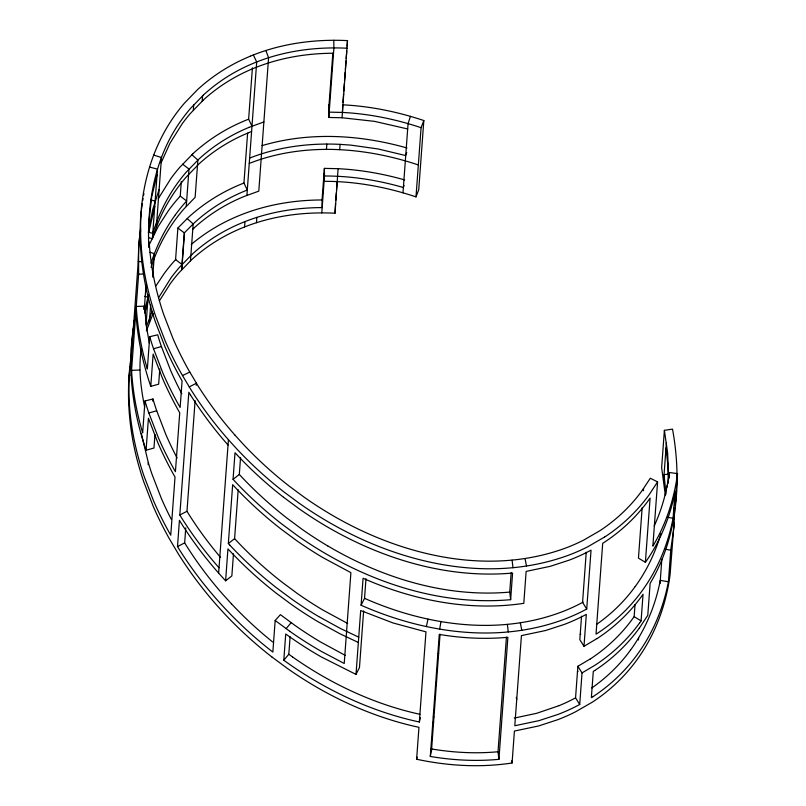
<?xml version="1.0" encoding="UTF-8"?>
<svg xmlns="http://www.w3.org/2000/svg" width="806" height="806" viewBox="0 0 806 806"><rect width="100%" height="100%" fill="white"/><g stroke="black" fill="none" stroke-linecap="round" stroke-linejoin="round"><path stroke-width="1.21" d="M674.229 519.396L674.229 507.73M129.232 375.405C127.55 405.448 131.811 435.653 140.335 464.458A280.095 258.212 4.2 0 0 144.163 476.477L153.543 500.818A388.774 358.398 4.2 0 0 169.683 533.33L170.751 535.214L175.023 477.021L173.945 475.137A388.774 358.398 4.2 0 1 157.815 442.635L148.435 418.284L146.088 450.222L153.966 448.025L154.964 434.515M131.559 343.83L131.197 357.723L137.866 266.907L138.975 242.495L140.617 228.179M138.612 247.684L138.622 274.181L131.166 375.646C132.365 396.844 136.234 417.851 142.269 438.192A280.095 258.212 4.2 0 0 146.088 450.222M140.959 215.756C139.277 245.79 143.528 276.005 152.062 304.799A280.095 258.212 4.2 0 0 155.88 316.818L165.27 341.17A388.774 358.398 4.2 0 0 181.41 373.672L190.851 389.55A416.037 383.525 4.2 0 0 228.441 439.713M148.727 223.594L151.689 196.866L157.089 174.469M159.346 300.96L170.338 283.621A176.363 162.59 4.2 0 1 178.781 272.982L191.354 259.985A171.154 157.785 4.2 0 1 241.639 228.138C271.058 215.917 303.348 211.646 335.034 213.207L335.538 203.465M191.717 254.636A171.154 157.785 4.2 0 1 242.032 222.809C267.34 212.31 294.845 207.646 322.178 207.585L322.047 199.969L324.375 168.383L338.087 168.686L335.034 213.207M415.997 196.876L421.075 127.691C395.686 119.197 369.198 113.787 342.439 112.437L342.782 104.82C370.357 106.221 397.66 111.782 423.825 120.537L418.747 189.722L415.997 196.876C386.427 187.002 355.335 181.229 324.103 181.32L323.982 173.703M332.838 53.146L328.667 109.838L328.798 117.464L342.046 117.757L347.497 40.612C314.511 38.97 280.921 43.514 250.293 56.178M674.128 522.55L670.108 574.366C666.159 604.913 655.207 634.755 637.012 659.721A179.909 165.855 4.2 0 1 592.45 702.086L575.665 711.738A184.221 169.824 4.2 0 1 557.681 719.728L538.599 725.964L514.419 731.062L512.072 762.99C480.386 767.836 447.894 765.942 416.621 759.242L418.959 727.314C383.858 719.788 350.167 706.258 318.995 688.515A385.893 355.738 4.2 0 1 287.138 668.245L271.844 656.92M676.284 494.803L676.526 489.564M148.707 231.876L148.868 229.74M144.667 407.181C140.838 388.008 138.269 368.362 141.362 348.857M144.264 309.353L146.047 285.062M203.475 95.007L190.901 108.004A176.363 162.59 4.2 0 0 182.448 118.643C155.115 155.377 146.853 202.437 148.818 247.281L148.727 245.195M146.027 325.05L148.254 294.795M148.959 237.77L152.374 238.677L157.482 169.139L149.513 167.044M149.362 322.501L150.641 305.031M152.697 277.133L154.42 253.668L149.926 252.258M156.374 227.05L161.482 157.523L153.624 155.064M177.098 457.969A380.503 350.771 4.2 0 1 165.865 434.555L156.707 410.768A273.899 252.5 4.2 0 1 152.959 399L144.999 400.935L142.652 432.872C136.627 412.531 132.758 391.515 131.559 370.327L139.811 370.025M181.813 393.761A380.503 350.771 4.2 0 1 170.58 370.347L161.422 346.56A273.899 252.5 4.2 0 1 157.674 334.792L149.715 336.727L147.347 369.007C141.312 348.666 137.453 327.659 136.244 306.461L144.496 306.169L146.581 327.276L149.362 343.326M159.769 369.037L158.661 384.16L150.772 386.356L153.15 354.076L162.53 378.417A388.774 358.398 4.2 0 0 178.67 410.929L179.738 412.813L175.416 471.701L174.338 469.817A388.774 358.398 4.2 0 1 158.198 437.305L148.828 412.964A280.095 258.212 4.2 0 1 144.999 400.935M148.143 464.649L148.294 462.523L141.312 433.406M152.808 401.136L152.959 399M247.603 133.212L243.946 183.033L240.893 184.252A179.416 165.401 4.2 0 0 188.161 217.63L177.894 228.027L175.577 259.613L181.985 264.489M148.647 245.991L158.188 226.506L168.514 210.487A184.624 170.197 4.2 0 1 177.36 199.344L180.242 196.1L181.31 181.582M181.592 269.819L184.302 232.904L194.065 223.081A171.154 157.785 4.2 0 1 244.349 191.224L247.291 190.035L243.946 183.033M186.257 206.296L188.997 169.048L182.589 164.172M193.319 110.16L193.712 104.84M181.783 269.597L184.493 232.692M190.468 260.842L193.178 223.927L187.224 218.587M202.185 101.183L202.578 95.854M345.311 655.409L320.697 642.06A379.535 349.885 4.2 0 1 294.815 625.305L280.397 614.646L275.168 620.479L272.851 652.064L272.237 651.601A414.919 382.497 4.2 0 1 225.247 608.752L220.935 604.097A416.49 383.948 4.2 0 1 179.113 549.218L177.501 546.579L179.426 520.323L181.058 522.953A416.037 383.525 4.2 0 0 218.638 573.106L225.599 580.804L231.856 575.897L233.478 553.793M219.031 567.787A416.037 383.525 4.2 0 1 181.431 517.633L179.819 514.994L188.836 392.25L190.458 394.88M231.453 603.815L223.081 594.606A407.776 375.908 4.2 0 1 186.246 545.45L184.665 542.871L185.763 527.859M220.542 557.389A407.776 375.908 4.2 0 1 188.564 513.865L186.982 511.286L195.112 400.632M196.231 385.339L196.392 383.213L189.229 386.92M251.986 126.169L248.631 119.167L252.409 67.795M218.628 573.116L228.42 439.713L236.964 449.103A414.919 382.497 4.2 0 0 283.944 491.952L299.248 503.266A387.797 357.501 4.2 0 0 325.695 520.384C397.751 563.112 489 584.965 569.802 554.75A184.221 169.824 4.2 0 0 587.786 546.76L604.53 537.068M244.581 226.939L244.974 221.62M246.908 195.354L256.701 61.961L253.346 54.959M225.599 580.804L227.947 548.876L229.509 550.569M229.901 545.249L228.34 543.556L232.662 484.668L234.224 486.361A414.919 382.497 4.2 0 0 281.213 529.199L296.517 540.524A387.797 357.501 4.2 0 0 322.964 557.641L350.902 572.653L344.233 663.469L321.705 651.601A385.893 355.738 4.2 0 1 289.848 631.34M283.561 497.262L298.855 508.586A387.797 357.501 4.2 0 0 325.302 525.713C381.379 558.8 447.068 578.94 512.596 573.056L510.641 599.674C447.229 605.387 383.575 586.637 328.767 555.465A385.893 355.738 4.2 0 1 296.91 535.194L281.616 523.87A414.919 382.497 4.2 0 1 234.627 481.031L233.055 479.338L235.009 452.73L236.571 454.433M256.469 222.718L256.862 217.398M347.658 623.471L323.035 610.132A379.535 349.885 4.2 0 1 297.152 593.367L282.181 582.275A406.657 374.881 4.2 0 1 236.128 540.292L234.596 538.65L238.183 489.786M327.75 545.924A379.535 349.885 4.2 0 1 301.867 529.159L286.896 518.067A406.657 374.881 4.2 0 1 240.843 476.084L239.311 474.442L240.551 457.506M420.299 717.733L419.352 721.995C384.24 714.469 350.55 700.938 319.388 683.186A385.893 355.738 4.2 0 1 287.53 662.925L283.793 660.255L285.727 633.99L289.455 636.659A385.893 355.738 4.2 0 0 321.312 656.93L356.01 674.41L359.466 667.529L363.627 610.928M283.793 660.255L288.81 654.26L290.1 636.75M321.785 212.905L324.496 176L324.375 168.383M326.45 149.392L326.843 144.073M328.798 117.464L333.906 47.927L333.775 40.31M335.77 200.271L336.324 192.765M336.505 190.266L337.15 181.511M342.963 102.322L343.608 93.546M343.789 91.048L344.343 83.522M344.525 81.023L345.17 72.248M345.361 69.739L345.996 60.974M346.187 58.465L346.741 50.949M347.104 45.942L347.497 40.612M249.245 163.416C277.889 152.133 309.061 148.173 339.699 149.684L340.092 144.365L350.832 145.12L378.105 148.959L405.73 155.568M356.01 674.41L360.695 610.545L393.056 622.967L425.971 631.864L419.352 721.995M361.088 605.225L363.073 578.275C413.166 600.319 469.243 611.563 523.799 603.331L526.137 571.404L550.317 566.306L569.409 560.069A184.221 169.824 4.2 0 0 587.393 552.08L591.04 550.155L586.718 609.044L583.07 610.968A184.221 169.824 4.2 0 1 565.087 618.958C499.025 643.984 424.419 633.204 361.088 605.225L364.544 598.344L365.984 578.738M402.99 192.825L408.068 123.64L410.445 116.366M430.303 756.461L439.27 634.413C461.898 638.201 485.01 639.41 507.881 637.274L498.914 759.333C476.054 761.468 452.932 760.26 430.303 756.461L431.623 748.955M431.472 751.091L440.056 634.161M498.914 759.333L498.017 751.746L506.42 637.224M510.641 599.674L509.735 592.088L511.155 572.734M597.085 638.533L583.987 646.301L586.325 614.374L582.678 616.288A184.221 169.824 4.2 0 1 564.694 624.277L545.602 630.514L521.422 635.612L514.802 725.743L538.992 720.645L558.074 714.408A184.221 169.824 4.2 0 0 576.058 706.419L579.716 704.494L575.555 697.865L577.872 666.28L590.304 658.905M581.549 616.207L579.826 639.672L583.987 646.301M586.244 552.301L582.567 602.414L586.718 609.044M579.716 704.494L582.033 672.909L577.872 666.28M590.335 658.945A171.648 158.238 4.2 0 0 632.811 618.494L634.151 616.661L635.037 604.56M642.16 507.689L638.453 558.115L645.384 562.326C660.285 541.31 670.159 516.898 675.035 491.65L673.091 518.258C668.063 544.292 657.696 569.399 642.06 590.879A179.909 165.855 4.2 0 1 597.508 633.254L596.027 634.131L602.697 543.304L604.147 542.388A179.909 165.855 4.2 0 0 648.709 500.042L650.099 498.118L645.384 562.326M643.4 490.713L643.561 488.587M638.433 640.004L638.584 637.878M639.722 622.816L641.092 620.872L643.047 594.264L641.677 596.208A179.909 165.855 4.2 0 1 597.115 638.574M234.808 434.958L243.18 444.156A406.657 374.881 4.2 0 0 289.233 486.149L304.215 497.231A379.535 349.885 4.2 0 0 330.097 513.986C399.887 555.324 488.214 576.925 566.547 547.707A175.95 162.208 4.2 0 0 583.725 540.08L599.704 530.832A171.648 158.238 4.2 0 0 642.221 490.431L650.311 478.22L657.585 481.907L652.87 546.125C666.099 524.041 674.189 499.075 677.514 473.596L669.323 472.528C666.905 490.945 661.978 509.07 654.23 525.975M639.329 628.136L647.782 615.31L650.13 583.373C677.544 537.431 681.977 480.9 672.516 429.104L664.386 430.354L661.645 467.611L665.343 495.287M663.67 479.923L666.401 442.675M660.054 583.554L661.847 559.102M667.136 487.046L667.297 484.92M668.93 477.847L669.323 472.528M592.843 696.767A179.909 165.855 4.2 0 0 637.375 654.381C653.062 632.942 663.388 607.805 668.426 581.771L670.743 550.186L673.977 526.6L674.693 507.73M677.514 473.596L675.166 505.533L676.325 494.672M140.929 215.877L141.403 210.729M138.582 247.815L139.65 237.548M131.519 343.95L132.587 333.694M129.202 375.536L130.149 366.297M141.644 208.683L142.279 203.596M140.083 234.516L140.697 230.486M132.738 332.677L133.302 328.636M130.945 357.935C125.645 395.303 129.081 433.678 139.942 469.777A280.095 258.212 4.2 0 0 143.77 481.807L153.15 506.148A388.774 358.398 4.2 0 0 169.29 538.65L178.731 554.538A416.49 383.948 4.2 0 0 220.552 609.417L224.844 614.091A414.919 382.497 4.2 0 0 271.834 656.93M130.411 364.262L130.985 360.211M142.712 200.563L143.045 198.558M148.939 228.32L152.818 209.258L159.135 189.45M134.189 320.304L131.166 349.149L131.166 375.646M148.747 232.43L154.742 206.396M133.806 325.624L134.139 323.619M439.653 629.083L440.983 621.577M143.539 195.546L143.921 193.561M134.713 317.302L135.096 315.317M426.364 626.544L428.016 619.099M416.621 759.242L417.095 757.116M144.617 310.088L148.072 297.213L144.667 296.316M144.798 313.071L147.689 302.542M152.374 238.677C157.875 220.632 166.258 203.444 177.34 188.181A176.363 162.59 4.2 0 1 185.793 177.532L198.367 164.545M659.862 537.088L660.88 533.673M151.085 263.149C156.576 245.89 164.736 229.458 175.386 214.789M151.065 267.35C156.535 250.495 164.585 234.455 175.003 220.109A176.363 162.59 4.2 0 1 183.446 209.459L195.133 197.319L197.863 160.072L191.909 154.722M146.42 326.672L152.143 311.237M146.4 330.863L153.16 313.363M406.063 154.53L406.748 152.455M404.058 185.42L403.383 187.506C377.772 180.151 351.174 175.91 324.496 176M659.489 538.217C653.998 555.485 645.838 571.917 635.188 586.587M421.075 127.691L423.825 120.537M161.089 162.842L169.955 143.317L182.055 123.963A176.363 162.59 4.2 0 1 190.508 113.324L203.082 100.327M158.218 198.78L170.862 178.559A184.624 170.197 4.2 0 1 179.698 167.416L192.886 153.795M158.621 297.656L170.721 278.302A176.363 162.59 4.2 0 1 179.174 267.652L191.747 254.666M657.585 481.907L649.122 494.743A179.909 165.855 4.2 0 1 604.571 537.108M155.941 285.898L163.85 274.01A184.624 170.197 4.2 0 1 172.696 262.857L175.839 259.32M630.524 650.099C645.535 629.476 655.459 605.356 660.285 580.36L668.426 581.771M286.12 628.67L291.137 622.675M192.785 229.257L193.682 228.4M233.055 479.338L239.311 474.442M228.34 543.556L234.596 538.65M594.737 670.461L593.297 671.378L591.362 697.643L592.813 696.727M583.121 602.122L579.01 604.288A175.164 161.482 4.2 0 1 566.235 610.162C501.403 636.589 427.15 626.01 364.544 598.344M580.219 634.342L580.773 634.05M577.489 671.6L578.043 671.307M582.033 672.909L595.13 665.141A179.909 165.855 4.2 0 0 639.692 622.796M575.555 697.865L571.998 699.729A175.164 161.482 4.2 0 1 559.223 705.613M179.819 514.994L186.982 511.286M177.501 546.579L184.665 542.871M182.478 375.556L189.773 372.06M248.631 119.167L245.578 120.386A179.416 165.401 4.2 0 0 192.846 153.765M249.034 127.348L263.874 121.948M248.641 132.668L251.593 131.489M249.638 158.097C278.272 146.813 309.454 142.853 340.092 144.365M559.223 705.613L536.564 713.33L514.309 718.075M262.061 145.634C309.182 131.61 360.06 134.622 406.97 147.982M149.715 336.727A280.095 258.212 4.2 0 0 153.543 348.756L161.422 346.56M148.828 412.964L156.707 410.768M668.748 474.13L664.063 474.603L666.008 494.159M509.735 592.088C446.05 597.79 382.245 578.073 327.75 545.914M498.017 751.746C475.661 753.842 453.063 752.603 430.958 748.855M138.622 274.181L143.337 274.02M333.513 53.246C306.169 53.297 278.685 58.002 253.356 68.46A171.154 157.785 4.2 0 0 203.052 100.297M322.047 199.969C293.575 200.009 264.952 204.936 238.566 215.837A179.416 165.401 4.2 0 0 191.193 244.5M138.259 261.587L141.796 261.628M347.154 48.229C315.458 46.647 283.178 50.969 253.749 63.14A171.154 157.785 4.2 0 0 203.444 94.977M342.439 112.437L329.191 112.135L329.06 104.518M342.046 117.757L374.568 121.363L407.685 128.96M339.699 149.684C366.458 151.044 392.945 156.455 418.344 164.948M338.087 168.686C360.604 169.824 382.951 173.743 404.622 179.909M437.96 653.404L438.635 653.515M435.613 685.332L436.288 685.443M433.296 716.917L433.971 717.028M432.903 722.236L433.578 722.347M667.277 517.25L673.091 518.258M664.93 549.178L670.743 550.186M419.956 714.307C384.15 706.499 349.885 692.263 318.37 673.645A379.535 349.885 4.2 0 1 292.487 656.89M150.581 199.868L155.135 201.077M148.213 232.148L152.767 233.357C158.268 215.313 166.641 198.125 177.733 182.851A176.363 162.59 4.2 0 1 186.176 172.212L198.76 159.215A171.154 157.785 4.2 0 1 249.044 127.368M358.751 637.163L340.495 628.529L318.642 616.53M358.358 642.483L340.102 633.848L318.249 621.849A387.797 357.501 4.2 0 1 291.802 604.732L276.508 593.397A414.919 382.497 4.2 0 1 229.529 550.558M634.151 616.661L641.092 620.872M289.848 631.34L275.168 620.479M288.81 654.26L292.487 656.89M180.242 196.1L186.649 200.976L183.839 204.14A176.363 162.59 4.2 0 0 175.386 214.789M177.894 228.027L184.302 232.904M265.849 50.516L268.589 57.74L258.797 191.133L243.956 196.533A171.154 157.785 4.2 0 0 193.642 228.37M153.543 348.756L162.923 373.097A388.774 358.398 4.2 0 0 179.063 405.609L180.131 407.483L182.085 380.875L181.007 379.001A388.774 358.398 4.2 0 1 164.867 346.489L155.487 322.148A280.095 258.212 4.2 0 1 151.669 310.119C132.557 245.729 135.126 170.298 175.577 114.351A184.624 170.197 4.2 0 1 184.413 103.208L197.601 89.587A179.416 165.401 4.2 0 1 250.303 56.198M525.028 558.578L526.53 566.084M520.313 622.786L521.814 630.292M516.303 697.331L516.737 699.477M511.639 760.844L512.072 762.99M664.386 430.354L667.61 452.771L668.779 478.804M666.018 447.995L667.69 463.359L668.386 483.106M512.082 560.15L512.989 567.736M507.367 624.368L508.274 631.944M149.211 241.951C150.379 262.595 154.148 283.057 160.021 302.865A273.899 252.5 4.2 0 0 163.759 314.632L172.937 338.419A380.503 350.771 4.2 0 0 188.725 370.236L197.984 385.792A407.776 375.908 4.2 0 0 234.818 434.948M135.861 311.781C137.06 332.979 140.929 353.985 146.954 374.327A280.095 258.212 4.2 0 0 150.772 386.356M143.871 306.28L144.012 309.403M676.637 478.996L676.647 484.295M272.619 641.939A406.657 374.881 4.2 0 1 231.463 603.805M229.911 545.239A414.919 382.497 4.2 0 0 276.891 588.088L292.185 599.412A387.797 357.501 4.2 0 0 318.632 616.53M148.294 462.523A273.899 252.5 4.2 0 0 152.042 474.291L161.21 498.068A380.503 350.771 4.2 0 0 171.325 519.376M283.561 497.272A414.919 382.497 4.2 0 1 236.581 454.423M635.158 586.567A171.648 158.238 4.2 0 1 596.47 624.448M630.494 650.079A171.648 158.238 4.2 0 1 591.806 687.961M639.299 628.116A179.909 165.855 4.2 0 1 594.768 670.501M228.048 445.033A416.037 383.525 4.2 0 1 190.448 394.88M198.336 164.505A171.154 157.785 4.2 0 1 248.651 132.688"/></g></svg>
